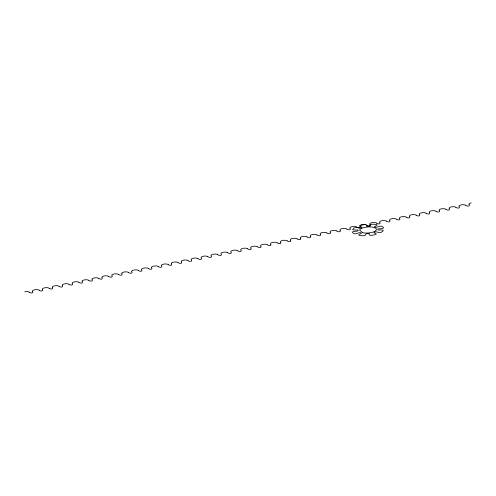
<?xml version="1.0" encoding="UTF-8"?>
<svg xmlns="http://www.w3.org/2000/svg" width="496" height="496" viewBox="0 0 496 496"><rect width="100%" height="100%" fill="white"/><g stroke="black" fill="none" stroke-linecap="round" stroke-linejoin="round"><path stroke-width="0.74" d="M465.812 205.369C466.934 206.417 470.239 206.479 469.191 204.792M455.892 207.34C456.903 208.239 460.214 208.673 459.271 206.764M445.972 209.318C447.051 210.316 450.368 210.502 449.351 208.742M436.052 211.29C437.125 212.288 440.429 212.48 439.431 210.713M426.132 213.261C427.211 214.26 430.528 214.452 429.511 212.691M416.212 215.239C417.285 216.237 420.589 216.423 419.591 214.663M406.292 217.211C407.34 218.159 410.651 218.476 409.671 216.64M396.372 219.189C397.445 220.187 400.749 220.373 399.751 218.612M386.452 221.16C387.5 222.115 390.811 222.419 389.831 220.584M376.532 223.138C377.605 224.124 380.94 224.341 379.905 222.537M366.612 225.11C367.648 226.04 370.971 226.399 369.991 224.521M356.692 227.081C357.765 228.073 361.1 228.29 360.065 226.486M346.772 229.059C347.808 229.989 351.131 230.349 350.151 228.47M336.852 231.031C337.925 232.016 341.248 232.24 340.231 230.448M317.012 234.98C318.085 235.966 321.408 236.189 320.391 234.397M307.092 236.958C308.128 237.888 311.451 238.241 310.471 236.369M297.172 238.929C298.245 239.921 301.562 240.132 300.551 238.34M287.252 240.901C288.288 241.837 291.611 242.191 290.631 240.318M277.332 242.879C278.454 243.927 281.759 243.989 280.711 242.302M267.412 244.85C268.423 245.749 271.734 246.183 270.791 244.28M257.492 246.828C258.571 247.826 261.888 248.012 260.871 246.252M247.572 248.8C248.645 249.798 251.949 249.99 250.951 248.223M237.652 250.771C238.731 251.77 242.048 251.962 241.031 250.201M227.732 252.749C228.805 253.747 232.109 253.94 231.111 252.173M217.812 254.721C218.86 255.669 222.171 255.986 221.191 254.15M207.892 256.699C208.965 257.697 212.269 257.883 211.271 256.122M197.972 258.67C199.02 259.625 202.331 259.929 201.351 258.094M188.052 260.648C189.125 261.634 192.46 261.857 191.425 260.047M178.132 262.62C179.168 263.55 182.491 263.909 181.511 262.031M168.212 264.591C169.285 265.583 172.62 265.8 171.585 263.996M158.292 266.569C159.328 267.499 162.651 267.859 161.671 265.98M148.372 268.541C149.445 269.526 152.768 269.75 151.751 267.958M128.532 272.49C129.605 273.476 132.928 273.699 131.911 271.907M118.612 274.468C119.648 275.398 122.971 275.751 121.991 273.879M108.692 276.439C109.765 277.431 113.082 277.642 112.071 275.85M98.772 278.411C99.808 279.347 103.131 279.701 102.151 277.828M88.852 280.389C89.974 281.443 93.279 281.499 92.231 279.812M78.932 282.36C79.98 283.315 83.291 283.613 82.311 281.79M69.012 284.338C70.091 285.336 73.408 285.522 72.391 283.762M59.092 286.31C60.165 287.308 63.469 287.5 62.471 285.733M49.172 288.288C50.251 289.28 53.568 289.472 52.551 287.711M39.252 290.259C40.325 291.257 43.629 291.45 42.631 289.683M29.332 292.231C30.38 293.179 33.691 293.496 32.711 291.66M326.92 233.002C328.005 233.957 331.278 234.279 330.311 232.419M138.44 270.512C139.525 271.467 142.798 271.789 141.831 269.929M368.937 233.641A1.86 0.67 -4.3 0 0 366.37 233.734A1.593 0.57 -4.3 0 0 365.794 234.317A3.503 1.252 -4.3 0 1 364.362 235.656A1.06 0.378 -4.3 0 1 363.456 235.767A15.94 5.716 -4.3 0 1 359.364 235.364A1.06 0.378 -4.3 0 1 358.881 235.11A3.503 1.252 -4.3 0 1 360.573 233.796A1.593 0.57 -4.3 0 0 361.342 233.294A1.86 0.67 -4.3 0 0 359.681 232.698A1.593 0.57 -4.3 0 0 358.205 233.033A3.503 1.252 -4.3 0 1 354.745 233.777A1.06 0.378 -4.3 0 1 353.995 233.628A15.94 5.716 -4.3 0 1 352.433 232.209A1.06 0.378 -4.3 0 1 352.65 231.874A3.503 1.252 -4.3 0 1 356.209 231.223A1.593 0.57 -4.3 0 0 357.635 231.006A1.86 0.67 -4.3 0 0 357.852 230.07A1.593 0.57 -4.3 0 0 356.339 229.958A3.503 1.252 -4.3 0 1 352.879 229.673A1.06 0.378 -4.3 0 1 352.73 229.35A15.94 5.716 -4.3 0 1 354.609 227.757A1.06 0.378 -4.3 0 1 355.396 227.534A3.503 1.252 -4.3 0 1 358.738 227.924A1.593 0.57 -4.3 0 0 359.984 228.117A1.86 0.67 -4.3 0 0 361.95 227.391A1.593 0.57 -4.3 0 0 361.286 226.901A3.503 1.252 -4.3 0 1 360.214 225.351A3.503 1.252 -4.3 0 1 364.554 224.483A3.503 1.252 -4.3 0 1 366.68 225.829A1.593 0.57 -4.3 0 0 367.015 226.325A1.86 0.67 -4.3 0 0 369.582 226.232A1.593 0.57 -4.3 0 0 370.159 225.649A3.503 1.252 -4.3 0 1 371.591 224.31A1.06 0.378 -4.3 0 1 372.496 224.198A15.94 5.716 -4.3 0 1 376.594 224.601A1.06 0.378 -4.3 0 1 377.072 224.855A3.503 1.252 -4.3 0 1 375.379 226.17A1.593 0.57 -4.3 0 0 374.61 226.672A1.86 0.67 -4.3 0 0 376.272 227.267A1.593 0.57 -4.3 0 0 377.747 226.932A3.503 1.252 -4.3 0 1 381.207 226.188A1.06 0.378 -4.3 0 1 381.957 226.337A15.94 5.716 -4.3 0 1 383.52 227.757A1.06 0.378 -4.3 0 1 383.303 228.092A3.503 1.252 -4.3 0 1 379.744 228.743A1.593 0.57 -4.3 0 0 378.318 228.96A1.86 0.67 -4.3 0 0 378.101 229.896A1.593 0.57 -4.3 0 0 379.62 230.008A3.503 1.252 -4.3 0 1 383.073 230.293A1.06 0.378 -4.3 0 1 383.222 230.615A15.94 5.716 -4.3 0 1 381.343 232.209A1.06 0.378 -4.3 0 1 380.562 232.432A3.503 1.252 -4.3 0 1 377.22 232.041A1.593 0.57 -4.3 0 0 375.968 231.849A1.86 0.67 -4.3 0 0 374.003 232.574A1.593 0.57 -4.3 0 0 374.666 233.064A3.503 1.252 -4.3 0 1 376.098 234.217A1.06 0.378 -4.3 0 1 375.559 234.521A15.94 5.716 -4.3 0 1 371.337 235.358A1.06 0.378 -4.3 0 1 370.444 235.34A3.503 1.252 -4.3 0 1 369.278 234.137A1.593 0.57 -4.3 0 0 368.937 233.647M365.509 224.626A1.06 0.378 -4.3 0 0 364.616 224.607A15.94 5.716 -4.3 0 0 360.394 225.444A1.06 0.378 -4.3 0 0 359.854 225.748M32.612 291.493A3.503 1.252 -4.3 0 1 34.72 289.788A3.503 1.252 -4.3 0 1 39.153 290.191M24.8 291.766A3.503 1.252 -4.3 0 1 29.233 292.163M42.532 289.521A3.503 1.252 -4.3 0 1 44.64 287.816A3.503 1.252 -4.3 0 1 49.073 288.219M52.452 287.544A3.503 1.252 -4.3 0 1 54.56 285.845A3.503 1.252 -4.3 0 1 58.993 286.242M62.372 285.572A3.503 1.252 -4.3 0 1 64.48 283.867A3.503 1.252 -4.3 0 1 68.913 284.27M72.292 283.594A3.503 1.252 -4.3 0 1 74.4 281.895A3.503 1.252 -4.3 0 1 78.833 282.292M82.212 281.623A3.503 1.252 -4.3 0 1 84.32 279.918A3.503 1.252 -4.3 0 1 88.753 280.321M92.132 279.645A3.503 1.252 -4.3 0 1 94.24 277.946A3.503 1.252 -4.3 0 1 98.673 278.349M102.052 277.673A3.503 1.252 -4.3 0 1 104.16 275.968A3.503 1.252 -4.3 0 1 108.593 276.371M111.972 275.702A3.503 1.252 -4.3 0 1 114.08 273.997A3.503 1.252 -4.3 0 1 118.513 274.4M121.892 273.724A3.503 1.252 -4.3 0 1 124 272.025A3.503 1.252 -4.3 0 1 128.433 272.422M131.812 271.752A3.503 1.252 -4.3 0 1 133.92 270.047A3.503 1.252 -4.3 0 1 138.353 270.45M141.732 269.774A3.503 1.252 -4.3 0 1 143.84 268.076A3.503 1.252 -4.3 0 1 148.273 268.472M151.652 267.803A3.503 1.252 -4.3 0 1 153.76 266.098A3.503 1.252 -4.3 0 1 158.193 266.501M161.572 265.831A3.503 1.252 -4.3 0 1 163.68 264.126A3.503 1.252 -4.3 0 1 168.113 264.529M171.492 263.853A3.503 1.252 -4.3 0 1 173.6 262.155A3.503 1.252 -4.3 0 1 178.033 262.551M181.412 261.882A3.503 1.252 -4.3 0 1 183.52 260.177A3.503 1.252 -4.3 0 1 187.953 260.58M191.332 259.904A3.503 1.252 -4.3 0 1 193.44 258.205A3.503 1.252 -4.3 0 1 197.873 258.602M201.252 257.932A3.503 1.252 -4.3 0 1 203.36 256.227A3.503 1.252 -4.3 0 1 207.793 256.63M211.172 255.955A3.503 1.252 -4.3 0 1 213.28 254.256A3.503 1.252 -4.3 0 1 217.713 254.653M221.092 253.983A3.503 1.252 -4.3 0 1 223.2 252.278A3.503 1.252 -4.3 0 1 227.633 252.681M231.012 252.011A3.503 1.252 -4.3 0 1 233.12 250.306A3.503 1.252 -4.3 0 1 237.553 250.709M240.932 250.034A3.503 1.252 -4.3 0 1 243.04 248.335A3.503 1.252 -4.3 0 1 247.473 248.732M250.852 248.062A3.503 1.252 -4.3 0 1 252.96 246.357A3.503 1.252 -4.3 0 1 257.393 246.76M260.772 246.084A3.503 1.252 -4.3 0 1 262.88 244.385A3.503 1.252 -4.3 0 1 267.313 244.782M270.692 244.113A3.503 1.252 -4.3 0 1 272.8 242.408A3.503 1.252 -4.3 0 1 277.233 242.811M280.612 242.135A3.503 1.252 -4.3 0 1 282.72 240.436A3.503 1.252 -4.3 0 1 287.153 240.833M290.532 240.163A3.503 1.252 -4.3 0 1 292.64 238.458A3.503 1.252 -4.3 0 1 297.073 238.861M300.452 238.192A3.503 1.252 -4.3 0 1 302.56 236.487A3.503 1.252 -4.3 0 1 306.993 236.89M310.372 236.214A3.503 1.252 -4.3 0 1 312.48 234.515A3.503 1.252 -4.3 0 1 316.913 234.912M320.292 234.242A3.503 1.252 -4.3 0 1 322.4 232.537A3.503 1.252 -4.3 0 1 326.833 232.94M330.212 232.264A3.503 1.252 -4.3 0 1 332.32 230.566A3.503 1.252 -4.3 0 1 336.753 230.962M340.132 230.293A3.503 1.252 -4.3 0 1 342.24 228.588A3.503 1.252 -4.3 0 1 346.673 228.991M350.052 228.315A3.503 1.252 -4.3 0 1 352.16 226.616A3.503 1.252 -4.3 0 1 356.593 227.019M369.892 224.372A3.503 1.252 -4.3 0 1 372 222.667A3.503 1.252 -4.3 0 1 376.433 223.07M379.812 222.394A3.503 1.252 -4.3 0 1 381.92 220.695A3.503 1.252 -4.3 0 1 386.353 221.092M389.732 220.422A3.503 1.252 -4.3 0 1 391.84 218.717A3.503 1.252 -4.3 0 1 396.273 219.12M399.652 218.445A3.503 1.252 -4.3 0 1 401.76 216.746A3.503 1.252 -4.3 0 1 406.193 217.143M409.572 216.473A3.503 1.252 -4.3 0 1 411.68 214.768A3.503 1.252 -4.3 0 1 416.113 215.171M419.492 214.501A3.503 1.252 -4.3 0 1 421.6 212.796A3.503 1.252 -4.3 0 1 426.033 213.199M429.412 212.524A3.503 1.252 -4.3 0 1 431.52 210.825A3.503 1.252 -4.3 0 1 435.953 211.222M439.332 210.552A3.503 1.252 -4.3 0 1 441.44 208.847A3.503 1.252 -4.3 0 1 445.873 209.25M449.252 208.574A3.503 1.252 -4.3 0 1 451.36 206.875A3.503 1.252 -4.3 0 1 455.793 207.272M459.172 206.603A3.503 1.252 -4.3 0 1 461.28 204.898A3.503 1.252 -4.3 0 1 465.713 205.301M469.092 204.625A3.503 1.252 -4.3 0 1 471.2 202.926M362.458 232.655L359.606 230.076A8.488 3.038 -4.3 0 1 370.772 226.92A8.488 3.038 -4.3 0 1 375.305 231.024A8.488 3.038 -4.3 0 1 362.458 232.655"/></g></svg>
